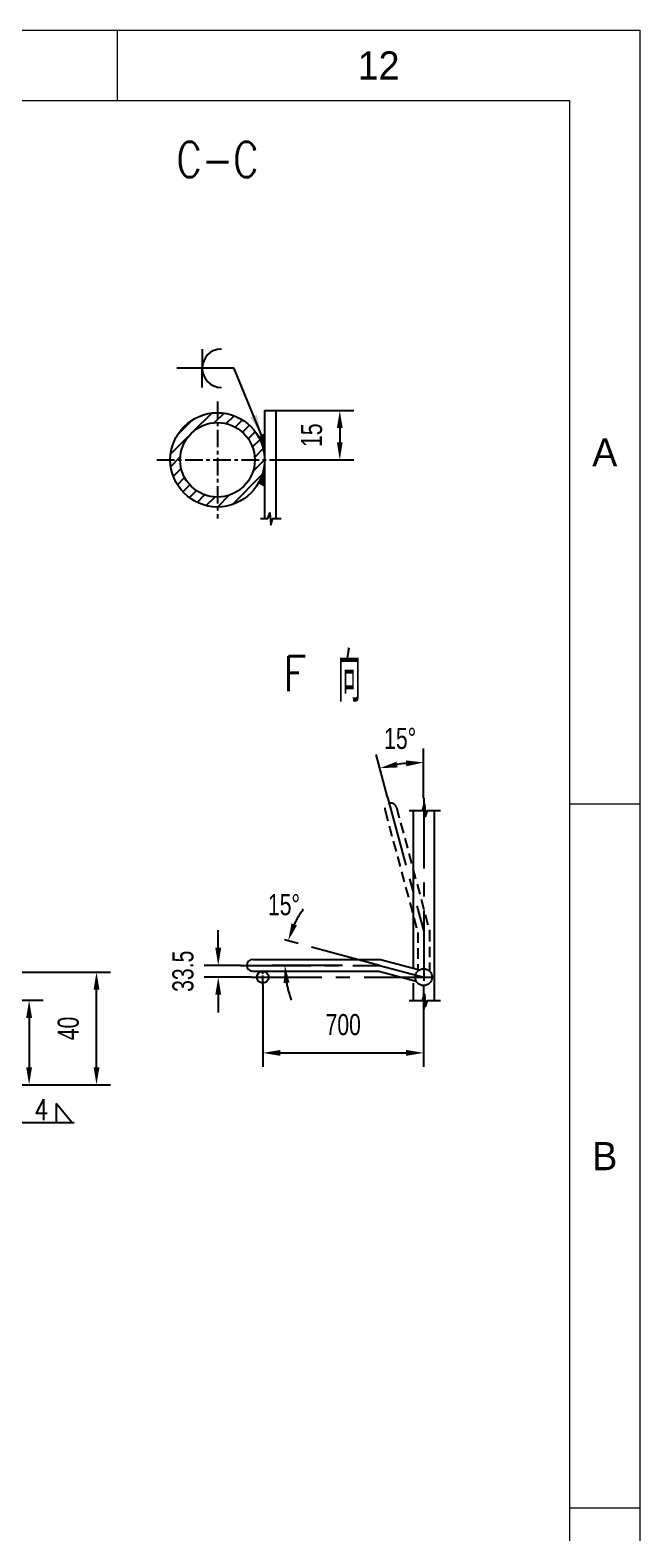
# Model space of a CAD drawing. Extents: x 148 to 221443, y -36682 to 6758.
# Drawn here: x 44245 to 45978, y -7999 to -3729 of the extents above; entities that cross this region are included whole.
import ezdxf
from ezdxf.enums import TextEntityAlignment as Align

# ---------------------------------------------------------------- set-up
doc = ezdxf.new("R2010")
doc.units = 0
doc.header["$LTSCALE"] = 10
doc.header["$MEASUREMENT"] = 0
doc.linetypes.add('CENTERX2', pattern=[4, 2.5, -0.5, 0.5, -0.5])
doc.linetypes.add('HIDDENX2', pattern=[0.75, 0.5, -0.25])
doc.layers.add('2（细实线）', color=3, linetype='Continuous', lineweight=20)
doc.layers.add('图框层', color=7, linetype='Continuous', lineweight=15)
for name, color, linetype in [('CENTER', 1, 'CENTERX2'), ('DIM', 4, 'Continuous'), ('HIDDEN', 7, 'HIDDENX2'), ('MAIN', 6, 'Continuous'), ('RED', 7, 'Continuous'), ('WHITE', 7, 'Continuous')]:
    doc.layers.add(name, color=color, linetype=linetype)
doc.styles.add('HZ', font='ROMS.SHX', dxfattribs={"width": 0.75, "bigfont": 'GBCBIG.SHX'})
doc.styles.get("Standard").update_dxf_attribs({"font": 'wison_e.shx', "width": 0.75, "bigfont": 'wison_c.shx'})
doc.styles.add('XW', font='ROMANS.shx', dxfattribs={"width": 0.85})
doc.dimstyles.new('DIM1', dxfattribs={"dimscale": 20, "dimtxt": 3, "dimasz": 2.5, "dimexe": 2, "dimexo": 0, "dimgap": 1, "dimtad": 0, "dimdec": 0, "dimzin": 0, "dimdsep": 46, "dimtxsty": 'Standard', "dimcen": 2, "dimclrd": 3, "dimclre": 3, "dimclrt": 3, "dimadec": 0, "dimazin": 0, "dimtfac": 0.666667, "dimtdec": 0, "dimtofl": 0, "dimtmove": 2, "dimatfit": 1, "dimfxl": 2, "dimtvp": 1.333333, "dimtolj": 1, "dimtzin": 0, "dimarcsym": 0})
doc.dimstyles.new('DIM1$2', dxfattribs={"dimscale": 20, "dimtxt": 3, "dimasz": 2.5, "dimexe": 2, "dimexo": 0, "dimgap": 1, "dimtad": 2, "dimtih": 1, "dimtoh": 1, "dimdec": 0, "dimzin": 0, "dimdsep": 46, "dimtxsty": 'Standard', "dimcen": 2, "dimclrd": 3, "dimclre": 3, "dimclrt": 3, "dimadec": 0, "dimazin": 0, "dimtfac": 0.666667, "dimtdec": 0, "dimtofl": 0, "dimtmove": 2, "dimatfit": 1, "dimfxl": 2, "dimtvp": 1.333333, "dimtolj": 1, "dimtzin": 0, "dimarcsym": 0})

# ---------------------------------------------------------------- blocks, each defined once
blk = doc.blocks.new('*D102')
at = {"layer": 'Defpoints', "color": 0}
for p in [(44636.3, 12196.4), (45192.9, 12196.4), (44636.3, 11876.4)]:
    blk.add_point(p, dxfattribs=at)
at = {"layer": 'DIM', "color": 3, "lineweight": -2}
for p, q in [((44636.3, 12196.4), (45232.9, 12196.4)), ((45192.9, 11926.4), (45192.9, 12146.4)), ((44636.3, 11876.4), (45232.9, 11876.4))]:
    blk.add_line(p, q, dxfattribs=at)
at = {"layer": 'DIM', "color": 3}
for points in [[(45201.3, 12146.4), (45184.6, 12146.4), (45192.9, 12196.4)], [(45184.6, 11926.4), (45201.3, 11926.4), (45192.9, 11876.4)]]:
    blk.add_solid(points, dxfattribs=at)
at = {"layer": 'DIM', "color": 3, "insert": (45112.9, 12036.4), "char_height": 60, "attachment_point": 5, "rotation": 90}
blk.add_mtext('\\A1;40', dxfattribs=at)
blk = doc.blocks.new('*D123')
at = {"layer": 'Defpoints', "color": 0}
for p in [(46039, 12785.1), (46020, 12693.9), (46122.4, 12691.3), (46122.4, 12311.6), (46122.4, 12077.7)]:
    blk.add_point(p, dxfattribs=at)
at = {"layer": 'DIM', "color": 3, "lineweight": -2}
for p, q in [((46020, 12693.9), (45987.7, 12814.6)), ((46122.4, 12691.3), (46122.4, 12832.4))]:
    blk.add_line(p, q, dxfattribs=at)
blk.add_arc((46122.4, 12311.6), 480.7, 95.9619, 99.0381, dxfattribs=at)
at = {"layer": 'DIM', "color": 3}
for points in [[(46045.2, 12794.5), (46048.7, 12778.2), (45998, 12776)], [(46072.9, 12781.4), (46072.1, 12798.1), (46122.4, 12792.4)]]:
    blk.add_solid(points, dxfattribs=at)
at = {"layer": 'DIM', "color": 3, "insert": (46055.6, 12860.3), "char_height": 60, "attachment_point": 5}
blk.add_mtext('15%%d', dxfattribs=at)
blk = doc.blocks.new('*D124')
at = {"layer": 'CENTER', "color": 3, "lineweight": -2, "ltscale": 8}
for p, q in [((45997.4, 12215.7), (45698.8, 12295.7)), ((45892.3, 12215.7), (45688.3, 12215.7))]:
    blk.add_line(p, q, dxfattribs=at)
for start, end in [(143.6827, 154.3413), (190.6587, 201.3173)]:
    blk.add_arc((45997.4, 12215.7), 269.2, start, end, dxfattribs=at)
at = {"layer": 'CENTER', "color": 3}
for points in [[(45747, 12335.1), (45762.6, 12329.3), (45737.4, 12285.4)], [(45741.2, 12166.7), (45724.6, 12165.1), (45728.3, 12215.7)]]:
    blk.add_solid(points, dxfattribs=at)
at = {"layer": 'Defpoints', "color": 0}
for p in [(45729.3, 12239.1), (45892.3, 12215.7), (45997.4, 12215.7), (45997.4, 12215.7), (46122.4, 12182.2)]:
    blk.add_point(p, dxfattribs=at)
at = {"layer": 'CENTER', "color": 3, "insert": (45725.5, 12387.8), "char_height": 60, "attachment_point": 5}
blk.add_mtext('\\A1;15%%d', dxfattribs=at)
blk = doc.blocks.new('*D125')
at = {"layer": 'Defpoints', "color": 0}
for p in [(44843, -6386.5), (44780.1, -6420), (44874.3, -6420)]:
    blk.add_point(p, dxfattribs=at)
at = {"layer": 'DIM', "color": 3, "lineweight": -2}
for p, q in [((44780.1, -6336.5), (44780.1, -6286.5)), ((44843, -6386.5), (44740.1, -6386.5)), ((44874.3, -6420), (44740.1, -6420)), ((44780.1, -6470), (44780.1, -6520))]:
    blk.add_line(p, q, dxfattribs=at)
at = {"layer": 'DIM', "color": 3}
for points in [[(44771.8, -6336.5), (44788.5, -6336.5), (44780.1, -6386.5)], [(44788.5, -6470), (44771.8, -6470), (44780.1, -6420)]]:
    blk.add_solid(points, dxfattribs=at)
at = {"layer": 'DIM', "color": 3, "insert": (44680.1, -6403.2), "char_height": 60, "attachment_point": 5, "rotation": 90}
blk.add_mtext('\\A1;33.5', dxfattribs=at)
blk = doc.blocks.new('*D132')
at = {"layer": 'Defpoints', "color": 0}
for p in [(44843.1, 12116.4), (44636.3, 11876.4), (45001.5, 11876.4)]:
    blk.add_point(p, dxfattribs=at)
at = {"layer": 'DIM', "color": 3, "lineweight": -2}
for p, q in [((44843.1, 12116.4), (45041.5, 12116.4)), ((45001.5, 12066.4), (45001.5, 11926.4)), ((44636.3, 11876.4), (45041.5, 11876.4))]:
    blk.add_line(p, q, dxfattribs=at)
at = {"layer": 'DIM', "color": 3}
for points in [[(45009.8, 12066.4), (44993.1, 12066.4), (45001.5, 12116.4)], [(44993.1, 11926.4), (45009.8, 11926.4), (45001.5, 11876.4)]]:
    blk.add_solid(points, dxfattribs=at)
at = {"layer": 'DIM', "color": 3, "insert": (44921.5, 11996.4), "char_height": 60, "attachment_point": 5, "rotation": 90}
blk.add_mtext('\\A1;30', dxfattribs=at)
blk = doc.blocks.new('*D149')
at = {"layer": 'Defpoints', "color": 0}
for p in [(45702.6, 13792.3), (45702.6, 13652.2), (45884.1, 13652.2)]:
    blk.add_point(p, dxfattribs=at)
at = {"layer": 'WHITE', "color": 3, "linetype": 'Continuous', "lineweight": -2}
for p, q in [((45702.6, 13792.3), (45924.1, 13792.3)), ((45884.1, 13742.3), (45884.1, 13702.2)), ((45702.6, 13652.2), (45924.1, 13652.2))]:
    blk.add_line(p, q, dxfattribs=at)
at = {"layer": 'WHITE', "color": 3}
for points in [[(45892.4, 13742.3), (45875.8, 13742.3), (45884.1, 13792.3)], [(45875.8, 13702.2), (45892.4, 13702.2), (45884.1, 13652.2)]]:
    blk.add_solid(points, dxfattribs=at)
at = {"layer": 'WHITE', "color": 3, "insert": (45804.1, 13722.3), "char_height": 60, "attachment_point": 5, "rotation": 90}
blk.add_mtext('\\A1;15', dxfattribs=at)
blk = doc.blocks.new('*D157')
at = {"layer": 'Defpoints', "color": 0}
for p in [(45665.4, 12161.8), (46122.4, 12161.8), (46122.4, 11967)]:
    blk.add_point(p, dxfattribs=at)
at = {"layer": 'WHITE', "color": 3, "linetype": 'Continuous', "lineweight": -2}
for p, q in [((45665.4, 12161.8), (45665.4, 11927)), ((46122.4, 12161.8), (46122.4, 11927)), ((45715.4, 11967), (46072.4, 11967))]:
    blk.add_line(p, q, dxfattribs=at)
at = {"layer": 'WHITE', "color": 3}
for points in [[(45715.4, 11975.3), (45715.4, 11958.7), (45665.4, 11967)], [(46072.4, 11958.7), (46072.4, 11975.3), (46122.4, 11967)]]:
    blk.add_solid(points, dxfattribs=at)
at = {"layer": 'WHITE', "color": 3, "insert": (45893.9, 12047), "char_height": 60, "attachment_point": 5}
blk.add_mtext('\\A1;700', dxfattribs=at)
blk = doc.blocks.new('1.5a2')
for p, q in [((16991.88, 10026.58), (16981.88, 10026.58)), ((16991.88, 9926.58), (16981.88, 9926.58))]:
    blk.add_line(p, q)
at = {"layer": '图框层', "ltscale": 10}
for p, q in [((16100.88, 10136.58), (16991.88, 10136.58)), ((16917.63, 10136.58), (16917.63, 10126.58)), ((16991.88, 10136.58), (16991.88, 9716.58)), ((16125.88, 10126.58), (16981.88, 10126.58)), ((16981.88, 10126.58), (16981.88, 9726.58))]:
    blk.add_line(p, q, dxfattribs=at)
at = {"style": 'HZ'}
for s, p in [('12', (16954.75, 10131.58)), ('A', (16986.88, 10076.58)), ('B', (16986.88, 9976.58))]:
    blk.add_text(s, height=4, dxfattribs=at).set_placement(p, align=Align.MIDDLE)

msp = doc.modelspace()

# ---------------------------------------------------------------- hatches: boundary and pattern name
h = msp.add_hatch()
h.set_pattern_fill('ANSI31', color=3, scale=200, style=0)
h.set_pattern_definition([(45, (41184.543, -6272.74), (-17.67767, 17.67767), [])])
h.paths.add_polyline_path([(44777.8838, -4843.8972), (44777.8838, -4815.8972, 0.414213562), (44643.8838, -4949.8972), (44671.8838, -4949.8972, -0.414213562)])
h.paths.add_polyline_path([(44777.8838, -4815.8972), (44777.8838, -4843.8972, -0.414213562), (44883.8838, -4949.8972), (44911.8838, -4949.8972, 0.414213562)])
h.paths.add_polyline_path([(44911.8838, -4949.8972), (44883.8838, -4949.8972, -0.414213562), (44777.8838, -5055.8972), (44777.8838, -5083.8972, 0.414213562)])
h.paths.add_polyline_path([(44671.8838, -4949.8972), (44643.8838, -4949.8972, 0.414213562), (44777.8838, -5083.8972), (44777.8838, -5055.8972, -0.414213562)])
h = msp.add_hatch()
h.set_pattern_fill('ANSI37', color=3, scale=16, style=0)
h.set_pattern_definition([(45, (26224.8495, -17612.3286), (-1.41421356, 1.41421356), []), (135, (26224.8495, -17612.3286), (-1.41421356, -1.41421356), [])])
h.paths.add_polyline_path([(44911.8838, -4876.6995), (44895.2732, -4885.2773, -0.126469687), (44911.8838, -4949.8972)])
h = msp.add_hatch()
h.set_pattern_fill('ANSI37', color=3, scale=16, style=0)
h.set_pattern_definition([(315, (26224.8495, 7712.5343), (-1.41421356, -1.41421356), []), (225, (26224.8495, 7712.5343), (-1.41421356, 1.41421356), [])])
h.paths.add_polyline_path([(44911.8838, -5023.0948), (44895.2732, -5014.517, 0.126469687), (44911.8838, -4949.8972)])

# ---------------------------------------------------------------- linework, layer by layer
at = {"linetype": 'Continuous'}
for p, q in [((44734.4491, -4634.9353), (44734.4491, -4689.5497)), ((44734.4491, -4744.1641), (44734.4491, -4689.5497)), ((44320.0615, -6778.6349), (44320.0615, -6833.2493)), ((44363.7962, -6833.2493), (44320.0615, -6778.6349)), ((44320.0615, -6833.2493), (44363.7962, -6833.2493))]:
    msp.add_line(p, q, dxfattribs=at)
at = {"color": 3}
for p, q in [((44825.3456, -4689.5497), (44662.4704, -4689.5497)), ((44905.5794, -4886.6644), (44825.7708, -4690.4649)), ((44208.0352, -6833.2493), (44370.9105, -6833.2493))]:
    msp.add_line(p, q, dxfattribs=at)
for points in [[(45322.8239, -5946.7041), (45360.6122, -5946.7041), (45366.2805, -5928.7638), (45369.1146, -5963.7002), (45374.7828, -5946.7041), (45411.6265, -5946.7041)], [(45322.8239, -6486.6286), (45360.6122, -6486.6286), (45366.2805, -6468.6883), (45369.1146, -6503.6247), (45374.7828, -6486.6286), (45411.6265, -6486.6286)]]:
    msp.add_lwpolyline(points, dxfattribs=at)
at = {"linetype": 'Continuous'}
msp.add_arc((44789.0635, -4689.5497), 54.6144, 90, 270, dxfattribs=at)
at = {"color": 3}
msp.add_solid([(44889.9794, -4821.7741), (44871.4535, -4829.3099), (44903.324, -4881.1199)], dxfattribs=at)
at = {"layer": 'CENTER', "ltscale": 2}
for p, q in [((44777.8838, -4784.2254), (44777.8838, -5116.9739)), ((44606.0615, -4949.8972), (44979.9544, -4949.8972))]:
    msp.add_line(p, q, dxfattribs=at)
at = {"layer": 'CENTER', "ltscale": 8}
for p, q in [((45261.3176, -5908.2508), (45363.7454, -6290.5166)), ((45363.7454, -5910.8235), (45363.7454, -6524.3976)), ((44842.971, -6386.4507), (45238.7217, -6386.4507)), ((45238.7217, -6386.4507), (45363.7454, -6419.9507)), ((44874.2974, -6419.9507), (45389.9725, -6419.9507))]:
    msp.add_line(p, q, dxfattribs=at)
at = {"layer": 'DIM'}
for p, q in [((44895.2732, -4885.2773), (44911.8838, -4876.6995)), ((44895.2732, -5014.517), (44911.8838, -5023.0948)), ((45363.7454, -6290.5166), (45363.7454, -6419.9507))]:
    msp.add_line(p, q, dxfattribs=at)
at = {"layer": 'DIM', "color": 1, "linetype": 'CENTERX2'}
msp.add_line((44906.7435, -6440.386), (44906.7435, -6400.3127), dxfattribs=at)
at = {"layer": 'HIDDEN', "color": 2, "linetype": 'HIDDENX2', "ltscale": 6}
for p, q in [((45254.2359, -5946.5384), (45346.9954, -6292.7218)), ((45286.5944, -5937.868), (45380.4954, -6288.3115)), ((45346.9954, -6292.7218), (45346.9954, -6402.7624)), ((45380.4954, -6288.3115), (45380.4954, -6402.7624))]:
    msp.add_line(p, q, dxfattribs=at)
msp.add_arc((45270.4151, -5942.2032), 16.75, 15, 195, dxfattribs=at)
at = {"layer": 'MAIN', "linetype": 'Continuous'}
msp.add_lwpolyline([(44899.9631, -5116.7968), (44920.6266, -5116.7968), (44926.281, -5100.0184), (44929.5123, -5134.7352), (44935.1667, -5116.9739), (44959.1954, -5116.9739)], dxfattribs=at)
at = {"layer": 'RED'}
for p, q in [((44911.8838, -4809.8216), (44911.8838, -5116.9739)), ((44911.8838, -4809.8216), (44943.8838, -4809.8216)), ((44943.8838, -4809.8216), (44943.8838, -5116.9739)), ((45333.7454, -5946.7041), (45333.7454, -6394.5713)), ((45393.7454, -5946.7041), (45393.7454, -6486.6286)), ((44878.1211, -6369.7007), (45240.9269, -6369.7007)), ((44878.1211, -6403.2007), (45236.5165, -6403.2007)), ((45236.5165, -6403.2007), (45342.8076, -6431.6813)), ((45240.9269, -6369.7007), (45351.478, -6399.3228)), ((45333.7454, -6436.7007), (45333.7454, -6486.6286))]:
    msp.add_line(p, q, dxfattribs=at)
for centre, radius in [((44777.8838, -4949.8972), 134), ((44777.8838, -4949.8972), 106), ((44906.7435, -6419.9507), 16.75), ((45363.7454, -6419.9507), 24)]:
    msp.add_circle(centre, radius, dxfattribs=at)
msp.add_arc((44878.1211, -6386.4507), 16.75, 90, 270, dxfattribs=at)

# ---------------------------------------------------------------- block references
at = {"layer": '2（细实线）', "xscale": 20, "yscale": 20, "zscale": 20}
msp.add_blockref('1.5a2', (-293859.3155, -206460.0853), dxfattribs=at)

# ---------------------------------------------------------------- texts
at = {"color": 3, "style": 'XW', "width": 0.8}
for s, height, p in [('C-C', 100, (44894.5091, -4096.5627)), ('4', 60, (44297.8855, -6796.5999))]:
    msp.add_text(s, height=height, dxfattribs=at).set_placement(p, align=Align.MIDDLE_RIGHT)
at = {"color": 3}
for s, height, style, width, p in [('F', 100, 'XW', 0.85, (44965.1205, -5607.5528)), ('向', 140, 'HZ', 0.65, (45119.6464, -5637.2689))]:
    msp.add_text(s, height=height, dxfattribs=dict(at, style=style, width=width)).set_placement(p)

# ---------------------------------------------------------------- dimensions: what is measured, and where the dimension line sits
at = {"layer": 'CENTER', "ltscale": 8}
dim = msp.add_angular_dim_2l(base=(44970.5822, -6362.9915), line1=((45133.6484, -6386.4507), (45238.7217, -6386.4507)), line2=((45238.7217, -6386.4507), (45363.7454, -6419.9507)), dimstyle='DIM1$2', dxfattribs=at)
dim.commit()
dim.dimension.update_dxf_attribs({"geometry": '*D124', "text_midpoint": (44966.8341, -6214.3279), "dimtype": 162, "insert": (-758.6997, -18602.1396)})
at = {"layer": 'DIM'}
dim = msp.add_angular_dim_2l(base=(45280.2669, -5817.0863), line1=((45261.3176, -5908.2508), (45363.7454, -6290.5166)), line2=((45363.7454, -5910.8235), (45363.7454, -6524.3976)), text='15%%d', dimstyle='DIM1$2', dxfattribs=at)
dim.commit()
dim.dimension.update_dxf_attribs({"geometry": '*D123', "text_midpoint": (45296.9372, -5741.8738), "dimtype": 162, "insert": (-758.6997, -18602.1396)})
dim = msp.add_linear_dim(base=(44780.1447, -6419.9507), p1=(44842.971, -6386.4507), p2=(44874.2974, -6419.9507), angle=90, text='33.5', dimstyle='DIM1', override={"dimtxsty": 'Standard'}, dxfattribs=at)
dim.commit()
dim.dimension.update_dxf_attribs({"geometry": '*D125', "text_midpoint": (44680.1447, -6403.2007)})
for base, p1, p2, text, picture, middle in [((44434.2173, -6405.7183), (43877.5674, -6725.7183), (43877.5674, -6405.7183), '40', '*D102', (44354.2173, -6565.7183)), ((44242.7642, -6725.7183), (44084.3942, -6485.7183), (43877.5674, -6725.7183), '30', '*D132', (44162.7642, -6605.7183))]:
    dim = msp.add_linear_dim(base=base, p1=p1, p2=p2, angle=90, text=text, dimstyle='DIM1', dxfattribs=at)
    dim.commit()
    dim.dimension.update_dxf_attribs({"geometry": picture, "text_midpoint": middle, "insert": (-758.6997, -18602.1396)})
at = {"layer": 'WHITE', "color": 7, "linetype": 'Continuous'}
dim = msp.add_linear_dim(base=(45125.415, -4949.8972), p1=(44943.8838, -4809.8216), p2=(44943.8838, -4949.8972), angle=90, text='15', dimstyle='DIM1', dxfattribs=at)
dim.commit()
dim.dimension.update_dxf_attribs({"geometry": '*D149', "text_midpoint": (45045.415, -4879.8594), "insert": (-758.6997, -18602.1396)})
at = {"layer": 'WHITE', "color": 1, "linetype": 'Continuous'}
dim = msp.add_linear_dim(base=(45363.7454, -6635.1526), p1=(44906.7435, -6440.386), p2=(45363.7454, -6440.386), text='700', dimstyle='DIM1', dxfattribs=at)
dim.commit()
dim.dimension.update_dxf_attribs({"geometry": '*D157', "text_midpoint": (45135.2444, -6555.1526), "insert": (-758.6997, -18602.1396)})

doc.saveas('drawing.dxf')
